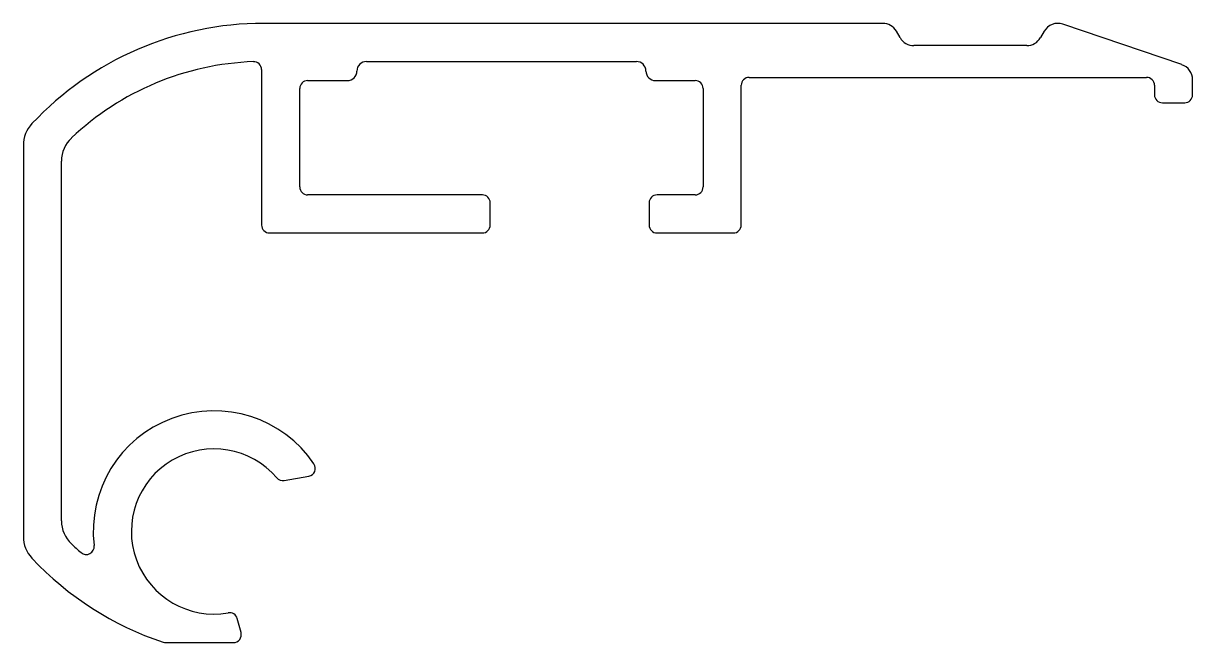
# Model space of a CAD drawing. Extents: x 706.1 to 742.9, y 561.8 to 581.3.
import ezdxf

# ---------------------------------------------------------------- set-up
doc = ezdxf.new("R2010")
doc.units = 0
doc.layers.get('0').update_dxf_attribs({"linetype": 'CONTINUOUS'})

msp = doc.modelspace()

# ---------------------------------------------------------------- linework, layer by layer
for p, q in [((733.164, 581.343), (713.672, 581.343)), ((742.583, 580.043), (738.841, 581.316)), ((733.712, 580.893), (733.597, 581.093)), ((738.247, 581.093), (738.132, 580.893)), ((737.699, 580.643), (734.145, 580.643)), ((713.61, 579.887), (713.61, 574.993)), ((716.91, 580.143), (725.41, 580.143)), ((715.06, 579.543), (716.31, 579.543)), ((726.01, 579.543), (727.26, 579.543)), ((728.96, 579.643), (741.472, 579.643)), ((742.922, 579.093), (742.922, 579.569)), ((714.81, 576.193), (714.81, 579.293)), ((727.51, 579.293), (727.51, 576.193)), ((728.71, 574.993), (728.71, 579.393)), ((741.722, 579.393), (741.722, 579.093)), ((741.972, 578.843), (742.672, 578.843)), ((706.11, 577.502), (706.11, 565.183)), ((707.31, 565.678), (707.31, 577.007)), ((720.56, 575.943), (715.06, 575.943)), ((727.26, 575.943), (726.06, 575.943)), ((720.81, 574.993), (720.81, 575.693)), ((725.81, 575.693), (725.81, 574.993)), ((713.86, 574.743), (720.56, 574.743)), ((726.06, 574.743), (728.46, 574.743)), ((714.321, 566.947), (715.096, 567.083)), ((712.964, 562.157), (712.845, 562.601)), ((710.59, 561.843), (712.722, 561.843))]:
    msp.add_line(p, q)
for centre, radius, start, end in [((713.672, 571.343), 10, 90, 136.8124), ((733.164, 580.843), 0.5, 30, 90), ((738.68, 580.843), 0.5, 71.2065, 150), ((734.145, 581.143), 0.5, 210, 270), ((737.699, 581.143), 0.5, 270, 330), ((713.672, 571.343), 8.8, 92.0916, 133.428), ((713.36, 579.887), 0.25, 0, 92.0916), ((716.31, 579.843), 0.3, 270, 0), ((716.91, 579.843), 0.3, 90, 180), ((725.41, 579.843), 0.3, 0, 90), ((726.01, 579.843), 0.3, 180, 270), ((742.422, 579.569), 0.5, 0, 71.2065), ((715.06, 579.293), 0.25, 90, 180), ((727.26, 579.293), 0.25, 0, 90), ((728.96, 579.393), 0.25, 90, 180), ((741.472, 579.393), 0.25, 0, 90), ((741.972, 579.093), 0.25, 180, 270), ((742.672, 579.093), 0.25, 270, 0), ((707.11, 577.502), 1, 136.8124, 180), ((708.31, 577.007), 1, 133.428, 180), ((715.06, 576.193), 0.25, 180, 270), ((727.26, 576.193), 0.25, 270, 0), ((720.56, 575.693), 0.25, 0, 90), ((726.06, 575.693), 0.25, 90, 180), ((713.86, 574.993), 0.25, 180, 270), ((720.56, 574.993), 0.25, 270, 0), ((726.06, 574.993), 0.25, 180, 270), ((728.46, 574.993), 0.25, 270, 0), ((712.11, 565.343), 3.8, 34.0268, 186.7289), ((712.11, 565.343), 2.6, 40.4755, 279.9676), ((715.052, 567.329), 0.25, 280, 34.0268), ((714.278, 567.193), 0.25, 220.4755, 280), ((708.31, 565.678), 1, 180, 226.572), ((707.11, 565.183), 1, 180, 223.1876), ((713.672, 571.343), 8.8, 226.572, 229.223), ((708.088, 564.868), 0.25, 229.223, 6.7289), ((713.672, 571.343), 10, 223.1876, 251.5713), ((712.603, 562.536), 0.25, 15, 99.9676), ((712.722, 562.093), 0.25, 270, 15), ((710.59, 562.093), 0.25, 251.5713, 270)]:
    msp.add_arc(centre, radius, start, end)

doc.saveas('drawing.dxf')
